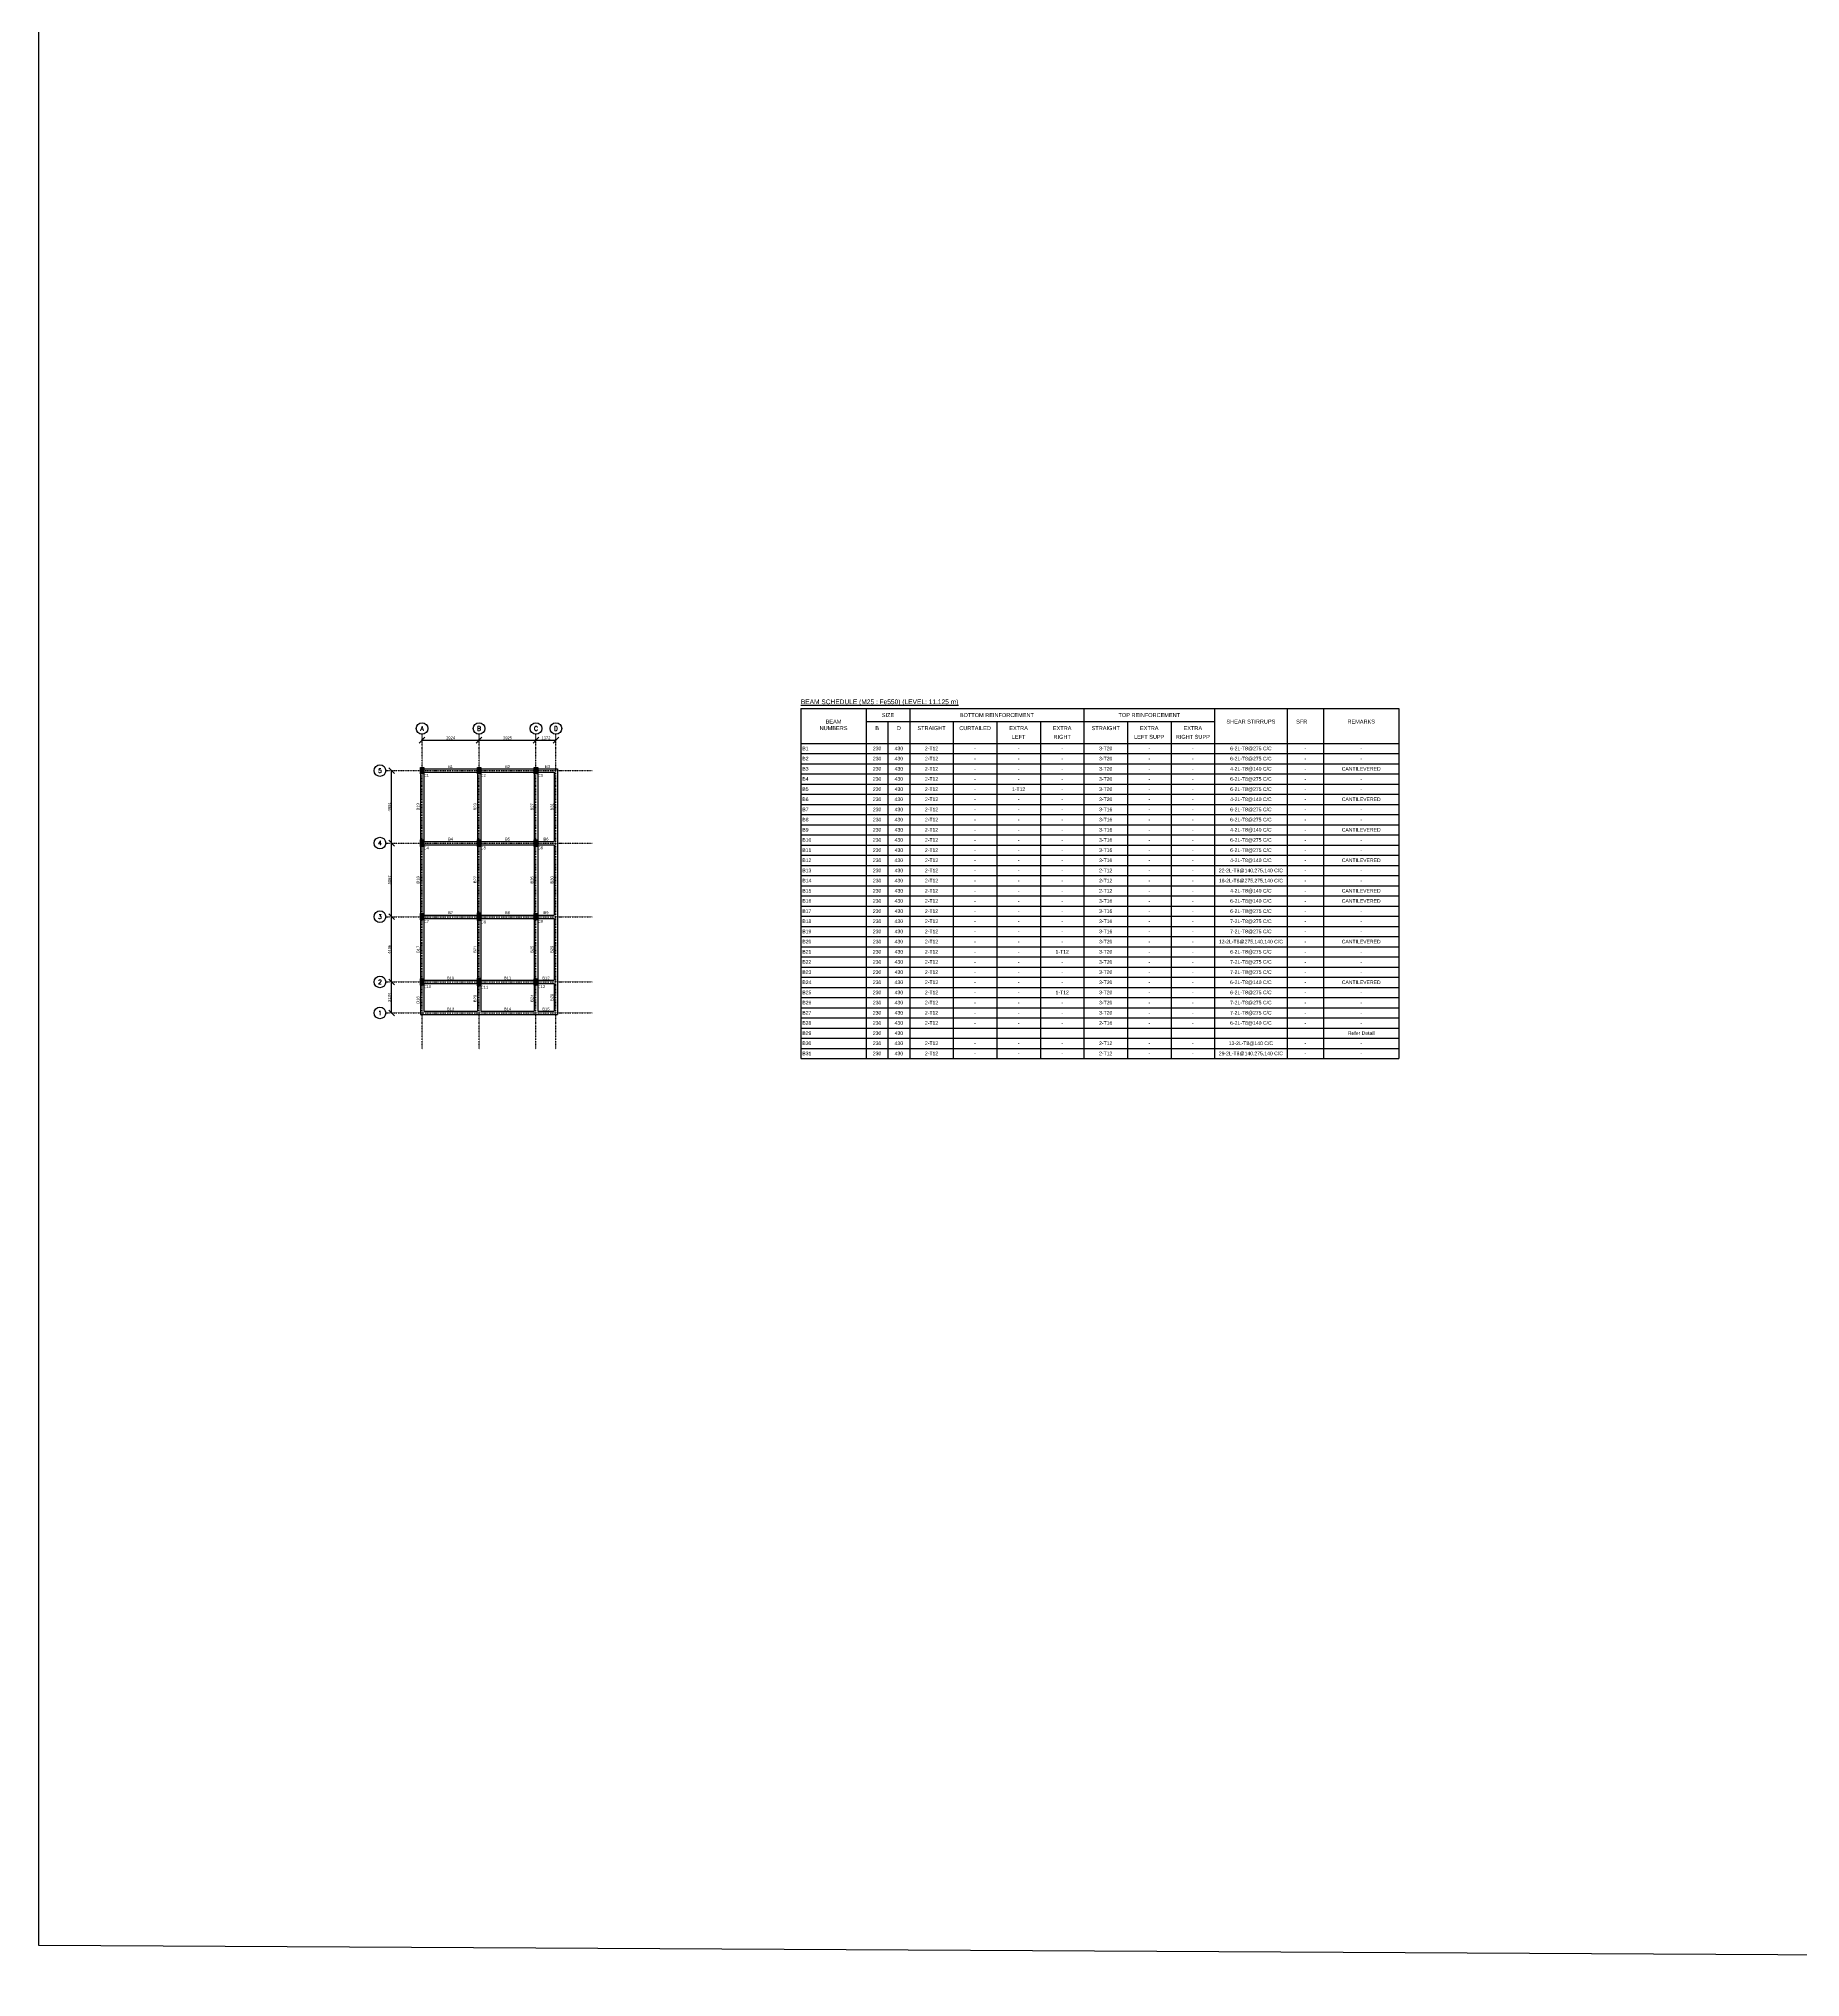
# Model space of a CAD drawing. Header units: inches. Extents: x -816171 to 9366335, y -450961 to 689132.
# Drawn here: x 2507664 to 2629013, y 139179 to 272663 of the extents above; entities that cross this region are included whole.
import ezdxf
from ezdxf.enums import TextEntityAlignment as Align

# ---------------------------------------------------------------- set-up
doc = ezdxf.new("R2010")
doc.units = ezdxf.units.IN
doc.header["$MEASUREMENT"] = 0
doc.linetypes.add('SCCenter', pattern=[1.2, 0.5, -0.3, 0.1, -0.3])
for name, color, linetype in [('Beam', 3, 'Continuous'), ('Beam Nos', 7, 'Continuous'), ('Column', 2, 'Continuous'), ('Column Nos', 7, 'Continuous'), ('Grid Line', 8, 'Continuous'), ('Schedule Border', 60, 'Continuous'), ('Schedule Header', 4, 'Continuous'), ('Schedule Line', 60, 'Continuous'), ('Text', 31, 'Continuous')]:
    doc.layers.add(name, color=color, linetype=linetype)
doc.styles.add('SC-BBS1', font='SansSerif')
doc.styles.add('SC-BBS2', font='SansSerif')
doc.styles.add('SC-FGT2', font='sanss___.ttf')
doc.styles.add('SC-FTG1', font='sanss___.ttf')
doc.styles.get("Standard").update_dxf_attribs({"font": 'txt.shx'})
doc.dimstyles.new('SCGridlineDim', dxfattribs={"dimtxt": 200, "dimasz": 0.18, "dimexe": 75, "dimexo": 75, "dimgap": 50, "dimtad": 1, "dimtoh": 1, "dimdec": 0, "dimzin": 0, "dimdsep": 46, "dimtxsty": 'SC-BBS2', "dimtsz": 200, "dimcen": 0.09, "dimclrd": 8, "dimclre": 8, "dimclrt": 31, "dimadec": 0, "dimazin": 0, "dimtfac": 1, "dimtdec": 0, "dimtix": 1, "dimtofl": 0, "dimtmove": 0, "dimatfit": 3, "dimfxl": 1, "dimtolj": 1, "dimtzin": 0, "dimarcsym": 0})

# ---------------------------------------------------------------- blocks, each defined once
blk = doc.blocks.new('*D761')
at = {"layer": 'DEFPOINTS', "color": 0, "transparency": 16777216}
for p in [(2531970, 207713), (2531970, 207713), (2531970, 205579)]:
    blk.add_point(p, dxfattribs=at)
at = {"layer": 'Grid Line', "color": 8, "lineweight": -2, "transparency": 16777216}
for p, q in [((2532170, 207513), (2531770, 207913)), ((2531970, 205579), (2531970, 207713)), ((2532045, 207713), (2532045, 207713)), ((2532170, 205379), (2531770, 205779)), ((2532045, 205579), (2532045, 205579))]:
    blk.add_line(p, q, dxfattribs=at)
at = {"layer": 'Grid Line', "color": 31, "transparency": 16777216, "insert": (2531817, 206646), "char_height": 200, "attachment_point": 5, "rotation": 90, "style": 'SC-BBS2'}
blk.add_mtext('\\A1;2134', dxfattribs=at)
blk = doc.blocks.new('*D762')
at = {"layer": 'DEFPOINTS', "color": 0, "transparency": 16777216}
for p in [(2531970, 212209), (2531970, 212209), (2531970, 207713)]:
    blk.add_point(p, dxfattribs=at)
at = {"layer": 'Grid Line', "color": 8, "lineweight": -2, "transparency": 16777216}
for p, q in [((2532170, 212009), (2531770, 212409)), ((2531970, 207713), (2531970, 212209)), ((2532045, 212209), (2532045, 212209)), ((2532170, 207513), (2531770, 207913)), ((2532045, 207713), (2532045, 207713))]:
    blk.add_line(p, q, dxfattribs=at)
at = {"layer": 'Grid Line', "color": 31, "transparency": 16777216, "insert": (2531817, 209961), "char_height": 200, "attachment_point": 5, "rotation": 90, "style": 'SC-BBS2'}
blk.add_mtext('\\A1;4496', dxfattribs=at)
blk = doc.blocks.new('*D763')
at = {"layer": 'DEFPOINTS', "color": 0, "transparency": 16777216}
for p in [(2531970, 217276), (2531970, 217276), (2531970, 212209)]:
    blk.add_point(p, dxfattribs=at)
at = {"layer": 'Grid Line', "color": 8, "lineweight": -2, "transparency": 16777216}
for p, q in [((2532170, 217076), (2531770, 217476)), ((2531970, 212209), (2531970, 217276)), ((2532045, 217276), (2532045, 217276)), ((2532170, 212009), (2531770, 212409)), ((2532045, 212209), (2532045, 212209))]:
    blk.add_line(p, q, dxfattribs=at)
at = {"layer": 'Grid Line', "color": 31, "transparency": 16777216, "insert": (2531817, 214742), "char_height": 200, "attachment_point": 5, "rotation": 90, "style": 'SC-BBS2'}
blk.add_mtext('\\A1;5067', dxfattribs=at)
blk = doc.blocks.new('*D764')
at = {"layer": 'DEFPOINTS', "color": 0, "transparency": 16777216}
for p in [(2531970, 222267), (2531970, 222267), (2531970, 217276)]:
    blk.add_point(p, dxfattribs=at)
at = {"layer": 'Grid Line', "color": 8, "lineweight": -2, "transparency": 16777216}
for p, q in [((2532170, 222067), (2531770, 222467)), ((2531970, 217276), (2531970, 222267)), ((2532045, 222267), (2532045, 222267)), ((2532170, 217076), (2531770, 217476)), ((2532045, 217276), (2532045, 217276))]:
    blk.add_line(p, q, dxfattribs=at)
at = {"layer": 'Grid Line', "color": 31, "transparency": 16777216, "insert": (2531817, 219771), "char_height": 200, "attachment_point": 5, "rotation": 90, "style": 'SC-BBS2'}
blk.add_mtext('\\A1;4991', dxfattribs=at)
blk = doc.blocks.new('*D765')
at = {"layer": 'DEFPOINTS', "color": 0, "transparency": 16777216}
for p in [(2534070, 224367), (2537994, 224367), (2537994, 224367)]:
    blk.add_point(p, dxfattribs=at)
at = {"layer": 'Grid Line', "color": 8, "lineweight": -2, "transparency": 16777216}
for p, q in [((2533870, 224167), (2534270, 224567)), ((2534070, 224367), (2537994, 224367)), ((2537794, 224167), (2538194, 224567))]:
    blk.add_line(p, q, dxfattribs=at)
at = {"layer": 'Grid Line', "color": 31, "transparency": 16777216, "insert": (2536032, 224520), "char_height": 200, "attachment_point": 5, "style": 'SC-BBS2'}
blk.add_mtext('\\A1;3924', dxfattribs=at)
blk = doc.blocks.new('*D766')
at = {"layer": 'DEFPOINTS', "color": 0, "transparency": 16777216}
for p in [(2537994, 224367), (2541919, 224367), (2541919, 224367)]:
    blk.add_point(p, dxfattribs=at)
at = {"layer": 'Grid Line', "color": 8, "lineweight": -2, "transparency": 16777216}
for p, q in [((2537794, 224167), (2538194, 224567)), ((2537994, 224367), (2541919, 224367)), ((2541719, 224167), (2542119, 224567))]:
    blk.add_line(p, q, dxfattribs=at)
at = {"layer": 'Grid Line', "color": 31, "transparency": 16777216, "insert": (2539956, 224520), "char_height": 200, "attachment_point": 5, "style": 'SC-BBS2'}
blk.add_mtext('\\A1;3925', dxfattribs=at)
blk = doc.blocks.new('*D767')
at = {"layer": 'DEFPOINTS', "color": 0, "transparency": 16777216}
for p in [(2541919, 224367), (2543291, 224367), (2543291, 224367)]:
    blk.add_point(p, dxfattribs=at)
at = {"layer": 'Grid Line', "color": 8, "lineweight": -2, "transparency": 16777216}
for p, q in [((2541719, 224167), (2542119, 224567)), ((2541919, 224367), (2543291, 224367)), ((2543091, 224167), (2543491, 224567))]:
    blk.add_line(p, q, dxfattribs=at)
at = {"layer": 'Grid Line', "color": 31, "transparency": 16777216, "insert": (2542605, 224520), "char_height": 200, "attachment_point": 5, "style": 'SC-BBS2'}
blk.add_mtext('\\A1;1372', dxfattribs=at)

msp = doc.modelspace()

# ---------------------------------------------------------------- hatches: boundary and pattern name
at = {"layer": 'Column'}
for points in [[(2534184.9492, 222041.77685), (2533954.9492, 222041.77685), (2533954.9492, 222491.77685), (2534184.9492, 222491.77685)], [(2538108.9492, 222041.77685), (2537878.9492, 222041.77685), (2537878.9492, 222491.77685), (2538108.9492, 222491.77685)], [(2542033.9492, 222041.77685), (2541803.9492, 222041.77685), (2541803.9492, 222491.77685), (2542033.9492, 222491.77685)], [(2534184.9492, 217050.77685), (2533954.9492, 217050.77685), (2533954.9492, 217500.77685), (2534184.9492, 217500.77685)], [(2538108.9492, 217050.77685), (2537878.9492, 217050.77685), (2537878.9492, 217500.77685), (2538108.9492, 217500.77685)], [(2542033.9492, 217050.77685), (2541803.9492, 217050.77685), (2541803.9492, 217500.77685), (2542033.9492, 217500.77685)], [(2534184.9492, 211983.77685), (2533954.9492, 211983.77685), (2533954.9492, 212433.77685), (2534184.9492, 212433.77685)], [(2538108.9492, 211943.77685), (2537878.9492, 211943.77685), (2537878.9492, 212473.77685), (2538108.9492, 212473.77685)], [(2542033.9492, 211983.77685), (2541803.9492, 211983.77685), (2541803.9492, 212433.77685), (2542033.9492, 212433.77685)], [(2534184.9492, 207487.77685), (2533954.9492, 207487.77685), (2533954.9492, 207937.77685), (2534184.9492, 207937.77685)], [(2538108.9492, 207447.77685), (2537878.9492, 207447.77685), (2537878.9492, 207977.77685), (2538108.9492, 207977.77685)], [(2542033.9492, 207487.77685), (2541803.9492, 207487.77685), (2541803.9492, 207937.77685), (2542033.9492, 207937.77685)]]:
    msp.add_hatch(color=256, dxfattribs=at).paths.add_polyline_path(points, flags=0)

# ---------------------------------------------------------------- linework, layer by layer
msp.add_lwpolyline([(2507663.83403, 392838.94799), (2914115.59183, 390657.34345), (2914115.59183, 139178.61934), (2507663.83403, 141360.22388)], close=True)
at = {"layer": 'Beam'}
for p, q in [((2533954.9492, 222041.77685), (2533954.9492, 217500.77685)), ((2534184.9492, 222381.77685), (2537878.9492, 222381.77685)), ((2534184.9492, 222151.77685), (2537878.9492, 222151.77685)), ((2534184.9492, 222041.77685), (2534184.9492, 217500.77685)), ((2537878.9492, 222041.77685), (2537878.9492, 217500.77685)), ((2538108.9492, 222381.77685), (2541803.9492, 222381.77685)), ((2538108.9492, 222151.77685), (2541803.9492, 222151.77685)), ((2538108.9492, 222041.77685), (2538108.9492, 217500.77685)), ((2541803.9492, 222041.77685), (2541803.9492, 217500.77685)), ((2542033.9492, 222381.77685), (2543405.9492, 222381.77685)), ((2542033.9492, 222151.77685), (2543175.9492, 222151.77685)), ((2542033.9492, 222041.77685), (2542033.9492, 217500.77685)), ((2543175.9492, 222151.77685), (2543175.9492, 217390.77685)), ((2543405.9492, 222381.77685), (2543405.9492, 217160.77685)), ((2533954.9492, 217050.77685), (2533954.9492, 212433.77685)), ((2534184.9492, 217390.77685), (2537878.9492, 217390.77685)), ((2534184.9492, 217160.77685), (2537878.9492, 217160.77685)), ((2534184.9492, 217050.77685), (2534184.9492, 212433.77685)), ((2537878.9492, 217050.77685), (2537878.9492, 212473.77685)), ((2538108.9492, 217390.77685), (2541803.9492, 217390.77685)), ((2538108.9492, 217160.77685), (2541803.9492, 217160.77685)), ((2538108.9492, 217050.77685), (2538108.9492, 212473.77685)), ((2541803.9492, 217050.77685), (2541803.9492, 212433.77685)), ((2542033.9492, 217390.77685), (2543175.9492, 217390.77685)), ((2542033.9492, 217160.77685), (2543175.9492, 217160.77685)), ((2542033.9492, 217050.77685), (2542033.9492, 212433.77685)), ((2543175.9492, 217160.77685), (2543175.9492, 212323.77685)), ((2543405.9492, 217275.77685), (2543405.9492, 212093.77685)), ((2534184.9492, 212323.77685), (2537878.9492, 212323.77685)), ((2538108.9492, 212323.77685), (2541803.9492, 212323.77685)), ((2542033.9492, 212323.77685), (2543175.9492, 212323.77685)), ((2533954.9492, 211983.77685), (2533954.9492, 207937.77685)), ((2534184.9492, 212093.77685), (2537878.9492, 212093.77685)), ((2534184.9492, 211983.77685), (2534184.9492, 207937.77685)), ((2537878.9492, 211943.77685), (2537878.9492, 207977.77685)), ((2538108.9492, 212093.77685), (2541803.9492, 212093.77685)), ((2538108.9492, 211943.77685), (2538108.9492, 207977.77685)), ((2541803.9492, 211983.77685), (2541803.9492, 207937.77685)), ((2542033.9492, 212093.77685), (2543175.9492, 212093.77685)), ((2542033.9492, 211983.77685), (2542033.9492, 207937.77685)), ((2543175.9492, 212093.77685), (2543175.9492, 207827.77685)), ((2543405.9492, 212208.77685), (2543405.9492, 207597.77685)), ((2533954.9492, 207487.77685), (2533954.9492, 205463.77685)), ((2534184.9492, 207827.77685), (2537878.9492, 207827.77685)), ((2534184.9492, 207597.77685), (2537878.9492, 207597.77685)), ((2534184.9492, 207487.77685), (2534184.9492, 205693.77685)), ((2537878.9492, 207447.77685), (2537878.9492, 205693.77685)), ((2538108.9492, 207827.77685), (2541803.9492, 207827.77685)), ((2538108.9492, 207597.77685), (2541803.9492, 207597.77685)), ((2538108.9492, 207447.77685), (2538108.9492, 205693.77685)), ((2541803.9492, 207487.77685), (2541803.9492, 205693.77685)), ((2542033.9492, 207827.77685), (2543175.9492, 207827.77685)), ((2542033.9492, 207597.77685), (2543175.9492, 207597.77685)), ((2542033.9492, 207487.77685), (2542033.9492, 205693.77685)), ((2543175.9492, 207597.77685), (2543175.9492, 205693.77685)), ((2543405.9492, 207712.77685), (2543405.9492, 205463.77685)), ((2534184.9492, 205693.77685), (2537878.9492, 205693.77685)), ((2538108.9492, 205693.77685), (2541803.9492, 205693.77685)), ((2542033.9492, 205693.77685), (2543175.9492, 205693.77685)), ((2533954.9492, 205463.77685), (2538108.9492, 205463.77685)), ((2538051.4492, 205463.77685), (2542033.9492, 205463.77685)), ((2541976.4492, 205463.77685), (2543405.9492, 205463.77685))]:
    msp.add_line(p, q, dxfattribs=at)
at = {"layer": 'Column'}
for points in [[(2534184.9492, 222041.77685), (2533954.9492, 222041.77685), (2533954.9492, 222491.77685), (2534184.9492, 222491.77685)], [(2538108.9492, 222041.77685), (2537878.9492, 222041.77685), (2537878.9492, 222491.77685), (2538108.9492, 222491.77685)], [(2542033.9492, 222041.77685), (2541803.9492, 222041.77685), (2541803.9492, 222491.77685), (2542033.9492, 222491.77685)], [(2534184.9492, 217050.77685), (2533954.9492, 217050.77685), (2533954.9492, 217500.77685), (2534184.9492, 217500.77685)], [(2538108.9492, 217050.77685), (2537878.9492, 217050.77685), (2537878.9492, 217500.77685), (2538108.9492, 217500.77685)], [(2542033.9492, 217050.77685), (2541803.9492, 217050.77685), (2541803.9492, 217500.77685), (2542033.9492, 217500.77685)], [(2534184.9492, 211983.77685), (2533954.9492, 211983.77685), (2533954.9492, 212433.77685), (2534184.9492, 212433.77685)], [(2538108.9492, 211943.77685), (2537878.9492, 211943.77685), (2537878.9492, 212473.77685), (2538108.9492, 212473.77685)], [(2542033.9492, 211983.77685), (2541803.9492, 211983.77685), (2541803.9492, 212433.77685), (2542033.9492, 212433.77685)], [(2534184.9492, 207487.77685), (2533954.9492, 207487.77685), (2533954.9492, 207937.77685), (2534184.9492, 207937.77685)], [(2538108.9492, 207447.77685), (2537878.9492, 207447.77685), (2537878.9492, 207977.77685), (2538108.9492, 207977.77685)], [(2542033.9492, 207487.77685), (2541803.9492, 207487.77685), (2541803.9492, 207937.77685), (2542033.9492, 207937.77685)]]:
    msp.add_lwpolyline(points, close=True, dxfattribs=at)
at = {"layer": 'Grid Line', "linetype": 'SCCenter'}
for p, q in [((2534069.9492, 203078.77685), (2534069.9492, 224766.77685)), ((2537993.9492, 203078.77685), (2537993.9492, 224766.77685)), ((2541918.9492, 203078.77685), (2541918.9492, 224766.77685)), ((2543290.9492, 203078.77685), (2543290.9492, 224766.77685)), ((2531569.9492, 222266.77685), (2545790.9492, 222266.77685)), ((2531569.9492, 217275.77685), (2545790.9492, 217275.77685)), ((2531569.9492, 212208.77685), (2545790.9492, 212208.77685)), ((2531569.9492, 207712.77685), (2545790.9492, 207712.77685)), ((2531569.9492, 205578.77685), (2545790.9492, 205578.77685))]:
    msp.add_line(p, q, dxfattribs=at)
at = {"layer": 'Grid Line'}
for centre in [(2534069.9492, 225166.77685), (2537993.9492, 225166.77685), (2541918.9492, 225166.77685), (2543290.9492, 225166.77685), (2531169.9492, 222266.77685), (2531169.9492, 217275.77685), (2531169.9492, 212208.77685), (2531169.9492, 207712.77685), (2531169.9492, 205578.77685)]:
    msp.add_circle(centre, 400, dxfattribs=at)
at = {"layer": 'Schedule Border'}
for p, q in [((2560166.90822, 226542.90796), (2601366.90822, 226542.90796)), ((2560166.90822, 226542.90796), (2560166.90822, 202442.90796)), ((2564666.90822, 226542.90796), (2564666.90822, 202442.90796)), ((2567666.90822, 226542.90796), (2567666.90822, 202442.90796)), ((2579666.90822, 226542.90796), (2579666.90822, 202442.90796)), ((2588666.90822, 226542.90796), (2588666.90822, 202442.90796)), ((2593666.90822, 226542.90796), (2593666.90822, 202442.90796)), ((2596166.90822, 226542.90796), (2596166.90822, 202442.90796)), ((2601366.90822, 226542.90796), (2601366.90822, 202442.90796)), ((2560166.90822, 224142.90796), (2601366.90822, 224142.90796)), ((2560166.90822, 202442.90796), (2601366.90822, 202442.90796))]:
    msp.add_line(p, q, dxfattribs=at)
at = {"layer": 'Schedule Line'}
for p, q in [((2564666.90822, 225642.90796), (2588666.90822, 225642.90796)), ((2566166.90822, 225642.90796), (2566166.90822, 202442.90796)), ((2570666.90822, 225642.90796), (2570666.90822, 202442.90796)), ((2573666.90822, 225642.90796), (2573666.90822, 202442.90796)), ((2576666.90822, 225642.90796), (2576666.90822, 202442.90796)), ((2582666.90822, 225642.90796), (2582666.90822, 202442.90796)), ((2585666.90822, 225642.90796), (2585666.90822, 202442.90796)), ((2560166.90822, 223442.90796), (2601366.90822, 223442.90796)), ((2560166.90822, 222742.90796), (2601366.90822, 222742.90796)), ((2560166.90822, 222042.90796), (2601366.90822, 222042.90796)), ((2560166.90822, 221342.90796), (2601366.90822, 221342.90796)), ((2560166.90822, 220642.90796), (2601366.90822, 220642.90796)), ((2560166.90822, 219942.90796), (2601366.90822, 219942.90796)), ((2560166.90822, 219242.90796), (2601366.90822, 219242.90796)), ((2560166.90822, 218542.90796), (2601366.90822, 218542.90796)), ((2560166.90822, 217842.90796), (2601366.90822, 217842.90796)), ((2560166.90822, 217142.90796), (2601366.90822, 217142.90796)), ((2560166.90822, 216442.90796), (2601366.90822, 216442.90796)), ((2560166.90822, 215742.90796), (2601366.90822, 215742.90796)), ((2560166.90822, 215042.90796), (2601366.90822, 215042.90796)), ((2560166.90822, 214342.90796), (2601366.90822, 214342.90796)), ((2560166.90822, 213642.90796), (2601366.90822, 213642.90796)), ((2560166.90822, 212942.90796), (2601366.90822, 212942.90796)), ((2560166.90822, 212242.90796), (2601366.90822, 212242.90796)), ((2560166.90822, 211542.90796), (2601366.90822, 211542.90796)), ((2560166.90822, 210842.90796), (2601366.90822, 210842.90796)), ((2560166.90822, 210142.90796), (2601366.90822, 210142.90796)), ((2560166.90822, 209442.90796), (2601366.90822, 209442.90796)), ((2560166.90822, 208742.90796), (2601366.90822, 208742.90796)), ((2560166.90822, 208042.90796), (2601366.90822, 208042.90796)), ((2560166.90822, 207342.90796), (2601366.90822, 207342.90796)), ((2560166.90822, 206642.90796), (2601366.90822, 206642.90796)), ((2560166.90822, 205942.90796), (2601366.90822, 205942.90796)), ((2560166.90822, 205242.90796), (2601366.90822, 205242.90796)), ((2560166.90822, 204542.90796), (2601366.90822, 204542.90796)), ((2560166.90822, 203842.90796), (2601366.90822, 203842.90796)), ((2560166.90822, 203142.90796), (2601366.90822, 203142.90796))]:
    msp.add_line(p, q, dxfattribs=at)

# ---------------------------------------------------------------- texts
at = {"layer": 'Beam Nos', "style": 'SC-BBS1'}
for s, p in [('B1', (2536031.9492, 222381.77685)), ('B2', (2539956.4492, 222381.77685)), ('B3', (2542719.9492, 222381.77685)), ('B4', (2536031.9492, 217390.77685)), ('B5', (2539956.4492, 217390.77685)), ('B6', (2542604.9492, 217390.77685)), ('B7', (2536031.9492, 212323.77685)), ('B8', (2539956.4492, 212323.77685)), ('B9', (2542604.9492, 212323.77685)), ('B10', (2536031.9492, 207827.77685)), ('B11', (2539956.4492, 207827.77685)), ('B12', (2542604.9492, 207827.77685)), ('B13', (2536031.9492, 205693.77685)), ('B14', (2539956.4492, 205693.77685)), ('B15', (2542604.9492, 205693.77685))]:
    msp.add_text(s, height=200, dxfattribs=at).set_placement(p, align=Align.BOTTOM_CENTER)
for s, p in [('B19', (2533954.9492, 219771.27685)), ('B23', (2537878.9492, 219771.27685)), ('B27', (2541803.9492, 219771.27685)), ('B31', (2543175.9492, 219771.27685)), ('B18', (2533954.9492, 214742.27685)), ('B22', (2537878.9492, 214762.27685)), ('B26', (2541803.9492, 214742.27685)), ('B30', (2543175.9492, 214742.27685)), ('B17', (2533954.9492, 209960.77685)), ('B21', (2537878.9492, 209960.77685)), ('B25', (2541803.9492, 209960.77685)), ('B29', (2543175.9492, 209960.77685)), ('B16', (2533954.9492, 206475.77685)), ('B20', (2537878.9492, 206570.77685)), ('B24', (2541803.9492, 206590.77685)), ('B28', (2543175.9492, 206645.77685))]:
    msp.add_text(s, height=200, rotation=90, dxfattribs=at).set_placement(p, align=Align.BOTTOM_CENTER)
at = {"layer": 'Column Nos', "style": 'SC-BBS2'}
for s, p in [('C1', (2534184.9492, 222041.77685)), ('C2', (2538108.9492, 222041.77685)), ('C3', (2542033.9492, 222041.77685)), ('C4', (2534184.9492, 217050.77685)), ('C5', (2538108.9492, 217050.77685)), ('C6', (2542033.9492, 217050.77685)), ('C7', (2534184.9492, 211983.77685)), ('C8', (2538108.9492, 211943.77685)), ('C9', (2542033.9492, 211983.77685)), ('C10', (2534184.9492, 207487.77685)), ('C11', (2538108.9492, 207447.77685)), ('C12', (2542033.9492, 207487.77685))]:
    msp.add_text(s, height=200, dxfattribs=at).set_placement(p, align=Align.TOP_LEFT)
at = {"layer": 'Grid Line'}
for s, p in [('A', (2534069.9492, 225166.77685)), ('B', (2537993.9492, 225166.77685)), ('C', (2541918.9492, 225166.77685)), ('D', (2543290.9492, 225166.77685)), ('5', (2531169.9492, 222266.77685)), ('4', (2531169.9492, 217275.77685)), ('3', (2531169.9492, 212208.77685)), ('2', (2531169.9492, 207712.77685)), ('1', (2531169.9492, 205578.77685))]:
    msp.add_text(s, height=300, dxfattribs=at).set_placement(p, align=Align.MIDDLE)
at = {"layer": 'Schedule Header', "style": 'SC-FTG1'}
msp.add_text('%%UBEAM SCHEDULE (M25 : Fe550) (LEVEL: 11.125 m)', height=325, dxfattribs=at).set_placement((2560166.90822, 226842.90796))
for s, p in [('BEAM', (2562416.90822, 225642.90796)), ('SIZE', (2566166.90822, 226092.90796)), ('BOTTOM REINFORCEMENT', (2573666.90822, 226092.90796)), ('TOP REINFORCEMENT', (2584166.90822, 226092.90796)), ('SHEAR STIRRUPS', (2591166.90822, 225642.90796)), ('SFR', (2594666.90822, 225642.90796)), ('REMARKS', (2598766.90822, 225642.90796)), ('NUMBERS', (2562416.90822, 225192.90796)), ('B', (2565416.90822, 225192.90796)), ('D', (2566916.90822, 225192.90796)), ('STRAIGHT', (2569166.90822, 225192.90796)), ('CURTAILED', (2572166.90822, 225192.90796)), ('EXTRA', (2575166.90822, 225192.90796)), ('LEFT', (2575166.90822, 224592.90796)), ('EXTRA', (2578166.90822, 225192.90796)), ('RIGHT', (2578166.90822, 224592.90796)), ('STRAIGHT', (2581166.90822, 225192.90796)), ('LEFT SUPP', (2584166.90822, 224592.90796)), ('EXTRA', (2584166.90822, 225192.90796)), ('RIGHT SUPP', (2587166.90822, 224592.90796)), ('EXTRA', (2587166.90822, 225192.90796))]:
    msp.add_text(s, height=275, dxfattribs=at).set_placement(p, align=Align.MIDDLE)
at = {"layer": 'Text', "style": 'SC-FGT2'}
for s, p in [('B1', (2560266.90822, 223792.90796)), ('B2', (2560266.90822, 223092.90796)), ('B3', (2560266.90822, 222392.90796)), ('B4', (2560266.90822, 221692.90796)), ('B5', (2560266.90822, 220992.90796)), ('B6', (2560266.90822, 220292.90796)), ('B7', (2560266.90822, 219592.90796)), ('B8', (2560266.90822, 218892.90796)), ('B9', (2560266.90822, 218192.90796)), ('B10', (2560266.90822, 217492.90796)), ('B11', (2560266.90822, 216792.90796)), ('B12', (2560266.90822, 216092.90796)), ('B13', (2560266.90822, 215392.90796)), ('B14', (2560266.90822, 214692.90796)), ('B15', (2560266.90822, 213992.90796)), ('B16', (2560266.90822, 213292.90796)), ('B17', (2560266.90822, 212592.90796)), ('B18', (2560266.90822, 211892.90796)), ('B19', (2560266.90822, 211192.90796)), ('B20', (2560266.90822, 210492.90796)), ('B21', (2560266.90822, 209792.90796)), ('B22', (2560266.90822, 209092.90796)), ('B23', (2560266.90822, 208392.90796)), ('B24', (2560266.90822, 207692.90796)), ('B25', (2560266.90822, 206992.90796)), ('B26', (2560266.90822, 206292.90796)), ('B27', (2560266.90822, 205592.90796)), ('B28', (2560266.90822, 204892.90796)), ('B29', (2560266.90822, 204192.90796)), ('B30', (2560266.90822, 203492.90796)), ('B31', (2560266.90822, 202792.90796))]:
    msp.add_text(s, height=250, dxfattribs=at).set_placement(p, align=Align.MIDDLE_LEFT)
for s, p in [('230', (2565416.90822, 223792.90796)), ('230', (2565416.90822, 223092.90796)), ('430', (2566916.90822, 223792.90796)), ('430', (2566916.90822, 223092.90796)), ('2-T12', (2569166.90822, 223792.90796)), ('2-T12', (2569166.90822, 223092.90796)), ('-', (2572166.90822, 223792.90796)), ('-', (2572166.90822, 223092.90796)), ('-', (2575166.90822, 223792.90796)), ('-', (2575166.90822, 223092.90796)), ('-', (2578166.90822, 223792.90796)), ('-', (2578166.90822, 223092.90796)), ('3-T20', (2581166.90822, 223792.90796)), ('3-T20', (2581166.90822, 223092.90796)), ('-', (2584166.90822, 223792.90796)), ('-', (2584166.90822, 223092.90796)), ('-', (2587166.90822, 223792.90796)), ('-', (2587166.90822, 223092.90796)), ('6-2L-T8@275 C/C', (2591166.90822, 223792.90796)), ('6-2L-T8@275 C/C', (2591166.90822, 223092.90796)), ('-', (2594916.90822, 223792.90796)), ('-', (2594916.90822, 223092.90796)), ('-', (2598766.90822, 223792.90796)), ('-', (2598766.90822, 223092.90796)), ('230', (2565416.90822, 222392.90796)), ('230', (2565416.90822, 221692.90796)), ('430', (2566916.90822, 222392.90796)), ('430', (2566916.90822, 221692.90796)), ('2-T12', (2569166.90822, 222392.90796)), ('2-T12', (2569166.90822, 221692.90796)), ('-', (2572166.90822, 222392.90796)), ('-', (2572166.90822, 221692.90796)), ('-', (2575166.90822, 222392.90796)), ('-', (2575166.90822, 221692.90796)), ('-', (2578166.90822, 222392.90796)), ('-', (2578166.90822, 221692.90796)), ('3-T20', (2581166.90822, 222392.90796)), ('3-T20', (2581166.90822, 221692.90796)), ('-', (2584166.90822, 222392.90796)), ('-', (2584166.90822, 221692.90796)), ('-', (2587166.90822, 222392.90796)), ('-', (2587166.90822, 221692.90796)), ('4-2L-T8@140 C/C', (2591166.90822, 222392.90796)), ('6-2L-T8@275 C/C', (2591166.90822, 221692.90796)), ('-', (2594916.90822, 222392.90796)), ('-', (2594916.90822, 221692.90796)), ('CANTILEVERED', (2598766.90822, 222392.90796)), ('-', (2598766.90822, 221692.90796)), ('230', (2565416.90822, 220992.90796)), ('230', (2565416.90822, 220292.90796)), ('430', (2566916.90822, 220992.90796)), ('430', (2566916.90822, 220292.90796)), ('2-T12', (2569166.90822, 220992.90796)), ('2-T12', (2569166.90822, 220292.90796)), ('-', (2572166.90822, 220992.90796)), ('-', (2572166.90822, 220292.90796)), ('1-T12', (2575166.90822, 220992.90796)), ('-', (2575166.90822, 220292.90796)), ('-', (2578166.90822, 220992.90796)), ('-', (2578166.90822, 220292.90796)), ('3-T20', (2581166.90822, 220992.90796)), ('3-T20', (2581166.90822, 220292.90796)), ('-', (2584166.90822, 220992.90796)), ('-', (2584166.90822, 220292.90796)), ('-', (2587166.90822, 220992.90796)), ('-', (2587166.90822, 220292.90796)), ('4-2L-T8@140 C/C', (2591166.90822, 220292.90796)), ('6-2L-T8@275 C/C', (2591166.90822, 220992.90796)), ('-', (2594916.90822, 220992.90796)), ('-', (2594916.90822, 220292.90796)), ('CANTILEVERED', (2598766.90822, 220292.90796)), ('-', (2598766.90822, 220992.90796)), ('230', (2565416.90822, 219592.90796)), ('230', (2565416.90822, 218892.90796)), ('430', (2566916.90822, 219592.90796)), ('430', (2566916.90822, 218892.90796)), ('2-T12', (2569166.90822, 219592.90796)), ('2-T12', (2569166.90822, 218892.90796)), ('-', (2572166.90822, 219592.90796)), ('-', (2575166.90822, 219592.90796)), ('-', (2578166.90822, 219592.90796)), ('3-T16', (2581166.90822, 219592.90796)), ('3-T16', (2581166.90822, 218892.90796)), ('-', (2584166.90822, 219592.90796)), ('-', (2587166.90822, 219592.90796)), ('6-2L-T8@275 C/C', (2591166.90822, 219592.90796)), ('6-2L-T8@275 C/C', (2591166.90822, 218892.90796)), ('-', (2594916.90822, 219592.90796)), ('-', (2598766.90822, 219592.90796)), ('230', (2565416.90822, 218192.90796)), ('230', (2565416.90822, 217492.90796)), ('430', (2566916.90822, 218192.90796)), ('430', (2566916.90822, 217492.90796)), ('2-T12', (2569166.90822, 218192.90796)), ('2-T12', (2569166.90822, 217492.90796)), ('-', (2572166.90822, 218892.90796)), ('-', (2572166.90822, 218192.90796)), ('-', (2575166.90822, 218892.90796)), ('-', (2575166.90822, 218192.90796)), ('-', (2578166.90822, 218892.90796)), ('-', (2578166.90822, 218192.90796)), ('3-T16', (2581166.90822, 218192.90796)), ('3-T16', (2581166.90822, 217492.90796)), ('-', (2584166.90822, 218892.90796)), ('-', (2584166.90822, 218192.90796)), ('-', (2587166.90822, 218892.90796)), ('-', (2587166.90822, 218192.90796)), ('4-2L-T8@140 C/C', (2591166.90822, 218192.90796)), ('6-2L-T8@275 C/C', (2591166.90822, 217492.90796)), ('-', (2594916.90822, 218892.90796)), ('-', (2594916.90822, 218192.90796)), ('CANTILEVERED', (2598766.90822, 218192.90796)), ('-', (2598766.90822, 218892.90796)), ('230', (2565416.90822, 216792.90796)), ('430', (2566916.90822, 216792.90796)), ('2-T12', (2569166.90822, 216792.90796)), ('-', (2572166.90822, 217492.90796)), ('-', (2572166.90822, 216792.90796)), ('-', (2575166.90822, 217492.90796)), ('-', (2575166.90822, 216792.90796)), ('-', (2578166.90822, 217492.90796)), ('-', (2578166.90822, 216792.90796)), ('3-T16', (2581166.90822, 216792.90796)), ('-', (2584166.90822, 217492.90796)), ('-', (2584166.90822, 216792.90796)), ('-', (2587166.90822, 217492.90796)), ('-', (2587166.90822, 216792.90796)), ('6-2L-T8@275 C/C', (2591166.90822, 216792.90796)), ('-', (2594916.90822, 217492.90796)), ('-', (2594916.90822, 216792.90796)), ('-', (2598766.90822, 217492.90796)), ('-', (2598766.90822, 216792.90796)), ('230', (2565416.90822, 216092.90796)), ('230', (2565416.90822, 215392.90796)), ('430', (2566916.90822, 216092.90796)), ('430', (2566916.90822, 215392.90796)), ('2-T12', (2569166.90822, 216092.90796)), ('2-T12', (2569166.90822, 215392.90796)), ('-', (2572166.90822, 216092.90796)), ('-', (2572166.90822, 215392.90796)), ('-', (2575166.90822, 216092.90796)), ('-', (2575166.90822, 215392.90796)), ('-', (2578166.90822, 216092.90796)), ('-', (2578166.90822, 215392.90796)), ('3-T16', (2581166.90822, 216092.90796)), ('2-T12', (2581166.90822, 215392.90796)), ('-', (2584166.90822, 216092.90796)), ('-', (2584166.90822, 215392.90796)), ('-', (2587166.90822, 216092.90796)), ('-', (2587166.90822, 215392.90796)), ('22-2L-T8@140,275,140 C/C', (2591166.90822, 215392.90796)), ('4-2L-T8@140 C/C', (2591166.90822, 216092.90796)), ('-', (2594916.90822, 216092.90796)), ('-', (2594916.90822, 215392.90796)), ('CANTILEVERED', (2598766.90822, 216092.90796)), ('-', (2598766.90822, 215392.90796)), ('230', (2565416.90822, 214692.90796)), ('230', (2565416.90822, 213992.90796)), ('430', (2566916.90822, 214692.90796)), ('430', (2566916.90822, 213992.90796)), ('2-T12', (2569166.90822, 214692.90796)), ('2-T12', (2569166.90822, 213992.90796)), ('-', (2572166.90822, 214692.90796)), ('-', (2572166.90822, 213992.90796)), ('-', (2575166.90822, 214692.90796)), ('-', (2575166.90822, 213992.90796)), ('-', (2578166.90822, 214692.90796)), ('-', (2578166.90822, 213992.90796)), ('2-T12', (2581166.90822, 214692.90796)), ('2-T12', (2581166.90822, 213992.90796)), ('-', (2584166.90822, 214692.90796)), ('-', (2584166.90822, 213992.90796)), ('-', (2587166.90822, 214692.90796)), ('-', (2587166.90822, 213992.90796)), ('18-2L-T8@275,275,140 C/C', (2591166.90822, 214692.90796)), ('4-2L-T8@140 C/C', (2591166.90822, 213992.90796)), ('-', (2594916.90822, 214692.90796)), ('-', (2594916.90822, 213992.90796)), ('CANTILEVERED', (2598766.90822, 213992.90796)), ('-', (2598766.90822, 214692.90796)), ('230', (2565416.90822, 213292.90796)), ('230', (2565416.90822, 212592.90796)), ('430', (2566916.90822, 213292.90796)), ('430', (2566916.90822, 212592.90796)), ('2-T12', (2569166.90822, 213292.90796)), ('2-T12', (2569166.90822, 212592.90796)), ('-', (2572166.90822, 213292.90796)), ('-', (2572166.90822, 212592.90796)), ('-', (2575166.90822, 213292.90796)), ('-', (2575166.90822, 212592.90796)), ('-', (2578166.90822, 213292.90796)), ('-', (2578166.90822, 212592.90796)), ('3-T16', (2581166.90822, 213292.90796)), ('3-T16', (2581166.90822, 212592.90796)), ('-', (2584166.90822, 213292.90796)), ('-', (2584166.90822, 212592.90796)), ('-', (2587166.90822, 213292.90796)), ('-', (2587166.90822, 212592.90796)), ('6-2L-T8@140 C/C', (2591166.90822, 213292.90796)), ('6-2L-T8@275 C/C', (2591166.90822, 212592.90796)), ('-', (2594916.90822, 213292.90796)), ('-', (2594916.90822, 212592.90796)), ('CANTILEVERED', (2598766.90822, 213292.90796)), ('-', (2598766.90822, 212592.90796)), ('230', (2565416.90822, 211892.90796)), ('230', (2565416.90822, 211192.90796)), ('430', (2566916.90822, 211892.90796)), ('430', (2566916.90822, 211192.90796)), ('2-T12', (2569166.90822, 211892.90796)), ('2-T12', (2569166.90822, 211192.90796)), ('-', (2572166.90822, 211892.90796)), ('-', (2572166.90822, 211192.90796)), ('-', (2575166.90822, 211892.90796)), ('-', (2575166.90822, 211192.90796)), ('-', (2578166.90822, 211892.90796)), ('-', (2578166.90822, 211192.90796)), ('3-T16', (2581166.90822, 211892.90796)), ('3-T16', (2581166.90822, 211192.90796)), ('-', (2584166.90822, 211892.90796)), ('-', (2584166.90822, 211192.90796)), ('-', (2587166.90822, 211892.90796)), ('-', (2587166.90822, 211192.90796)), ('7-2L-T8@275 C/C', (2591166.90822, 211892.90796)), ('7-2L-T8@275 C/C', (2591166.90822, 211192.90796)), ('-', (2594916.90822, 211892.90796)), ('-', (2594916.90822, 211192.90796)), ('-', (2598766.90822, 211892.90796)), ('-', (2598766.90822, 211192.90796)), ('230', (2565416.90822, 210492.90796)), ('230', (2565416.90822, 209792.90796)), ('430', (2566916.90822, 210492.90796)), ('430', (2566916.90822, 209792.90796)), ('2-T12', (2569166.90822, 210492.90796)), ('2-T12', (2569166.90822, 209792.90796)), ('-', (2572166.90822, 210492.90796)), ('-', (2572166.90822, 209792.90796)), ('-', (2575166.90822, 210492.90796)), ('-', (2575166.90822, 209792.90796)), ('1-T12', (2578166.90822, 209792.90796)), ('-', (2578166.90822, 210492.90796)), ('3-T20', (2581166.90822, 210492.90796)), ('3-T20', (2581166.90822, 209792.90796)), ('-', (2584166.90822, 210492.90796)), ('-', (2584166.90822, 209792.90796)), ('-', (2587166.90822, 210492.90796)), ('-', (2587166.90822, 209792.90796)), ('12-2L-T8@275,140,140 C/C', (2591166.90822, 210492.90796)), ('6-2L-T8@275 C/C', (2591166.90822, 209792.90796)), ('-', (2594916.90822, 210492.90796)), ('-', (2594916.90822, 209792.90796)), ('CANTILEVERED', (2598766.90822, 210492.90796)), ('-', (2598766.90822, 209792.90796)), ('230', (2565416.90822, 209092.90796)), ('230', (2565416.90822, 208392.90796)), ('430', (2566916.90822, 209092.90796)), ('430', (2566916.90822, 208392.90796)), ('2-T12', (2569166.90822, 209092.90796)), ('2-T12', (2569166.90822, 208392.90796)), ('-', (2572166.90822, 209092.90796)), ('-', (2572166.90822, 208392.90796)), ('-', (2575166.90822, 209092.90796)), ('-', (2575166.90822, 208392.90796)), ('-', (2578166.90822, 209092.90796)), ('-', (2578166.90822, 208392.90796)), ('3-T20', (2581166.90822, 209092.90796)), ('3-T20', (2581166.90822, 208392.90796)), ('-', (2584166.90822, 209092.90796)), ('-', (2584166.90822, 208392.90796)), ('-', (2587166.90822, 209092.90796)), ('-', (2587166.90822, 208392.90796)), ('7-2L-T8@275 C/C', (2591166.90822, 209092.90796)), ('7-2L-T8@275 C/C', (2591166.90822, 208392.90796)), ('-', (2594916.90822, 209092.90796)), ('-', (2594916.90822, 208392.90796)), ('-', (2598766.90822, 209092.90796)), ('-', (2598766.90822, 208392.90796)), ('230', (2565416.90822, 207692.90796)), ('230', (2565416.90822, 206992.90796)), ('430', (2566916.90822, 207692.90796)), ('430', (2566916.90822, 206992.90796)), ('2-T12', (2569166.90822, 207692.90796)), ('2-T12', (2569166.90822, 206992.90796)), ('-', (2572166.90822, 207692.90796)), ('-', (2572166.90822, 206992.90796)), ('-', (2575166.90822, 207692.90796)), ('-', (2575166.90822, 206992.90796)), ('1-T12', (2578166.90822, 206992.90796)), ('-', (2578166.90822, 207692.90796)), ('3-T20', (2581166.90822, 207692.90796)), ('3-T20', (2581166.90822, 206992.90796)), ('-', (2584166.90822, 207692.90796)), ('-', (2584166.90822, 206992.90796)), ('-', (2587166.90822, 207692.90796)), ('-', (2587166.90822, 206992.90796)), ('6-2L-T8@140 C/C', (2591166.90822, 207692.90796)), ('6-2L-T8@275 C/C', (2591166.90822, 206992.90796)), ('-', (2594916.90822, 207692.90796)), ('-', (2594916.90822, 206992.90796)), ('CANTILEVERED', (2598766.90822, 207692.90796)), ('-', (2598766.90822, 206992.90796)), ('230', (2565416.90822, 206292.90796)), ('230', (2565416.90822, 205592.90796)), ('430', (2566916.90822, 206292.90796)), ('430', (2566916.90822, 205592.90796)), ('2-T12', (2569166.90822, 206292.90796)), ('2-T12', (2569166.90822, 205592.90796)), ('-', (2572166.90822, 206292.90796)), ('-', (2572166.90822, 205592.90796)), ('-', (2575166.90822, 206292.90796)), ('-', (2575166.90822, 205592.90796)), ('-', (2578166.90822, 206292.90796)), ('-', (2578166.90822, 205592.90796)), ('3-T20', (2581166.90822, 206292.90796)), ('3-T20', (2581166.90822, 205592.90796)), ('-', (2584166.90822, 206292.90796)), ('-', (2584166.90822, 205592.90796)), ('-', (2587166.90822, 206292.90796)), ('-', (2587166.90822, 205592.90796)), ('7-2L-T8@275 C/C', (2591166.90822, 206292.90796)), ('7-2L-T8@275 C/C', (2591166.90822, 205592.90796)), ('-', (2594916.90822, 206292.90796)), ('-', (2594916.90822, 205592.90796)), ('-', (2598766.90822, 206292.90796)), ('-', (2598766.90822, 205592.90796)), ('230', (2565416.90822, 204892.90796)), ('230', (2565416.90822, 204192.90796)), ('430', (2566916.90822, 204892.90796)), ('430', (2566916.90822, 204192.90796)), ('2-T12', (2569166.90822, 204892.90796)), ('-', (2572166.90822, 204892.90796)), ('-', (2575166.90822, 204892.90796)), ('-', (2578166.90822, 204892.90796)), ('2-T16', (2581166.90822, 204892.90796)), ('-', (2584166.90822, 204892.90796)), ('-', (2587166.90822, 204892.90796)), ('6-2L-T8@140 C/C', (2591166.90822, 204892.90796)), ('-', (2594916.90822, 204892.90796)), ('Refer Detail', (2598766.90822, 204192.90796)), ('-', (2598766.90822, 204892.90796)), ('230', (2565416.90822, 203492.90796)), ('230', (2565416.90822, 202792.90796)), ('430', (2566916.90822, 203492.90796)), ('430', (2566916.90822, 202792.90796)), ('2-T12', (2569166.90822, 203492.90796)), ('2-T12', (2569166.90822, 202792.90796)), ('-', (2572166.90822, 203492.90796)), ('-', (2575166.90822, 203492.90796)), ('-', (2578166.90822, 203492.90796)), ('2-T12', (2581166.90822, 203492.90796)), ('2-T12', (2581166.90822, 202792.90796)), ('-', (2584166.90822, 203492.90796)), ('-', (2587166.90822, 203492.90796)), ('29-2L-T8@140,275,140 C/C', (2591166.90822, 202792.90796)), ('13-2L-T8@140 C/C', (2591166.90822, 203492.90796)), ('-', (2594916.90822, 203492.90796)), ('-', (2598766.90822, 203492.90796)), ('-', (2572166.90822, 202792.90796)), ('-', (2575166.90822, 202792.90796)), ('-', (2578166.90822, 202792.90796)), ('-', (2584166.90822, 202792.90796)), ('-', (2587166.90822, 202792.90796)), ('-', (2594916.90822, 202792.90796)), ('-', (2598766.90822, 202792.90796))]:
    msp.add_text(s, height=250, dxfattribs=at).set_placement(p, align=Align.MIDDLE_CENTER)

# ---------------------------------------------------------------- dimensions: what is measured, and where the dimension line sits
at = {"layer": 'Grid Line'}
for p1, p2, text, picture, middle in [((2534069.9492, 224366.77685), (2537993.9492, 224366.77685), '3924', '*D765', (2536031.9492, 224519.93186)), ((2537993.9492, 224366.77685), (2541918.9492, 224366.77685), '3925', '*D766', (2539956.4492, 224519.93186)), ((2541918.9492, 224366.77685), (2543290.9492, 224366.77685), '1372', '*D767', (2542604.9492, 224519.93186)), ((2531969.9492, 217275.77685), (2531969.9492, 222266.77685), '4991', '*D764', (2531816.93136, 219771.27685)), ((2531969.9492, 212208.77685), (2531969.9492, 217275.77685), '5067', '*D763', (2531816.79419, 214742.27685)), ((2531969.9492, 207712.77685), (2531969.9492, 212208.77685), '4496', '*D762', (2531816.79419, 209960.77685)), ((2531969.9492, 205578.77685), (2531969.9492, 207712.77685), '2134', '*D761', (2531816.79419, 206645.77685))]:
    dim = msp.add_aligned_dim(p1=p1, p2=p2, distance=0, text=text, dimstyle='SCGridlineDim', dxfattribs=at)
    dim.commit()
    dim.dimension.update_dxf_attribs({"geometry": picture, "text_midpoint": middle})

doc.saveas('drawing.dxf')
